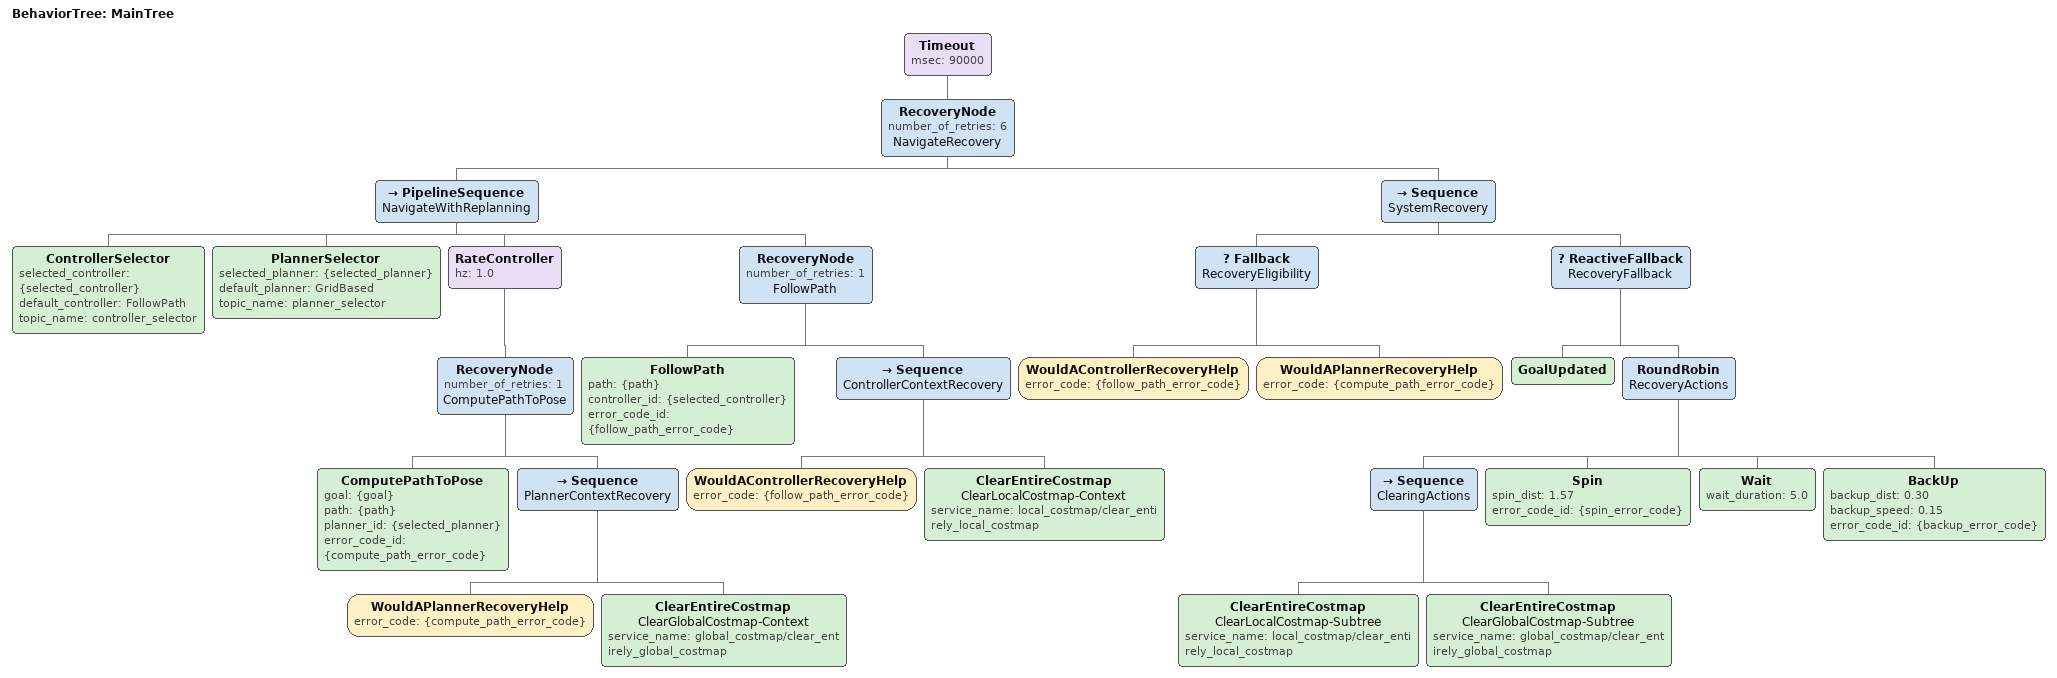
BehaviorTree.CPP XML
<root BTCPP_format="4" main_tree_to_execute="MainTree">
  <BehaviorTree ID="MainTree">
    <Timeout msec="90000">
      <RecoveryNode number_of_retries="6" name="NavigateRecovery">
        <PipelineSequence name="NavigateWithReplanning">
          <ControllerSelector selected_controller="{selected_controller}"
                              default_controller="FollowPath"
                              topic_name="controller_selector"/>
          <PlannerSelector selected_planner="{selected_planner}"
                           default_planner="GridBased"
                           topic_name="planner_selector"/>
          <RateController hz="1.0">
            <RecoveryNode number_of_retries="1" name="ComputePathToPose">
              <ComputePathToPose goal="{goal}" path="{path}"
                                 planner_id="{selected_planner}"
                                 error_code_id="{compute_path_error_code}"/>
              <Sequence name="PlannerContextRecovery">
                <WouldAPlannerRecoveryHelp error_code="{compute_path_error_code}"/>
                <ClearEntireCostmap name="ClearGlobalCostmap-Context"
                                    service_name="global_costmap/clear_entirely_global_costmap"/>
              </Sequence>
            </RecoveryNode>
          </RateController>
          <RecoveryNode number_of_retries="1" name="FollowPath">
            <FollowPath path="{path}" controller_id="{selected_controller}"
                        error_code_id="{follow_path_error_code}"/>
            <Sequence name="ControllerContextRecovery">
              <WouldAControllerRecoveryHelp error_code="{follow_path_error_code}"/>
              <ClearEntireCostmap name="ClearLocalCostmap-Context"
                                  service_name="local_costmap/clear_entirely_local_costmap"/>
            </Sequence>
          </RecoveryNode>
        </PipelineSequence>
        <Sequence name="SystemRecovery">
          <Fallback name="RecoveryEligibility">
            <WouldAControllerRecoveryHelp error_code="{follow_path_error_code}"/>
            <WouldAPlannerRecoveryHelp error_code="{compute_path_error_code}"/>
          </Fallback>
          <ReactiveFallback name="RecoveryFallback">
            <GoalUpdated/>
            <RoundRobin name="RecoveryActions">
              <Sequence name="ClearingActions">
                <ClearEntireCostmap name="ClearLocalCostmap-Subtree"
                                    service_name="local_costmap/clear_entirely_local_costmap"/>
                <ClearEntireCostmap name="ClearGlobalCostmap-Subtree"
                                    service_name="global_costmap/clear_entirely_global_costmap"/>
              </Sequence>
              <Spin spin_dist="1.57" error_code_id="{spin_error_code}"/>
              <Wait wait_duration="5.0"/>
              <BackUp backup_dist="0.30" backup_speed="0.15"
                      error_code_id="{backup_error_code}"/>
            </RoundRobin>
          </ReactiveFallback>
        </Sequence>
      </RecoveryNode>
    </Timeout>
  </BehaviorTree>
</root>
